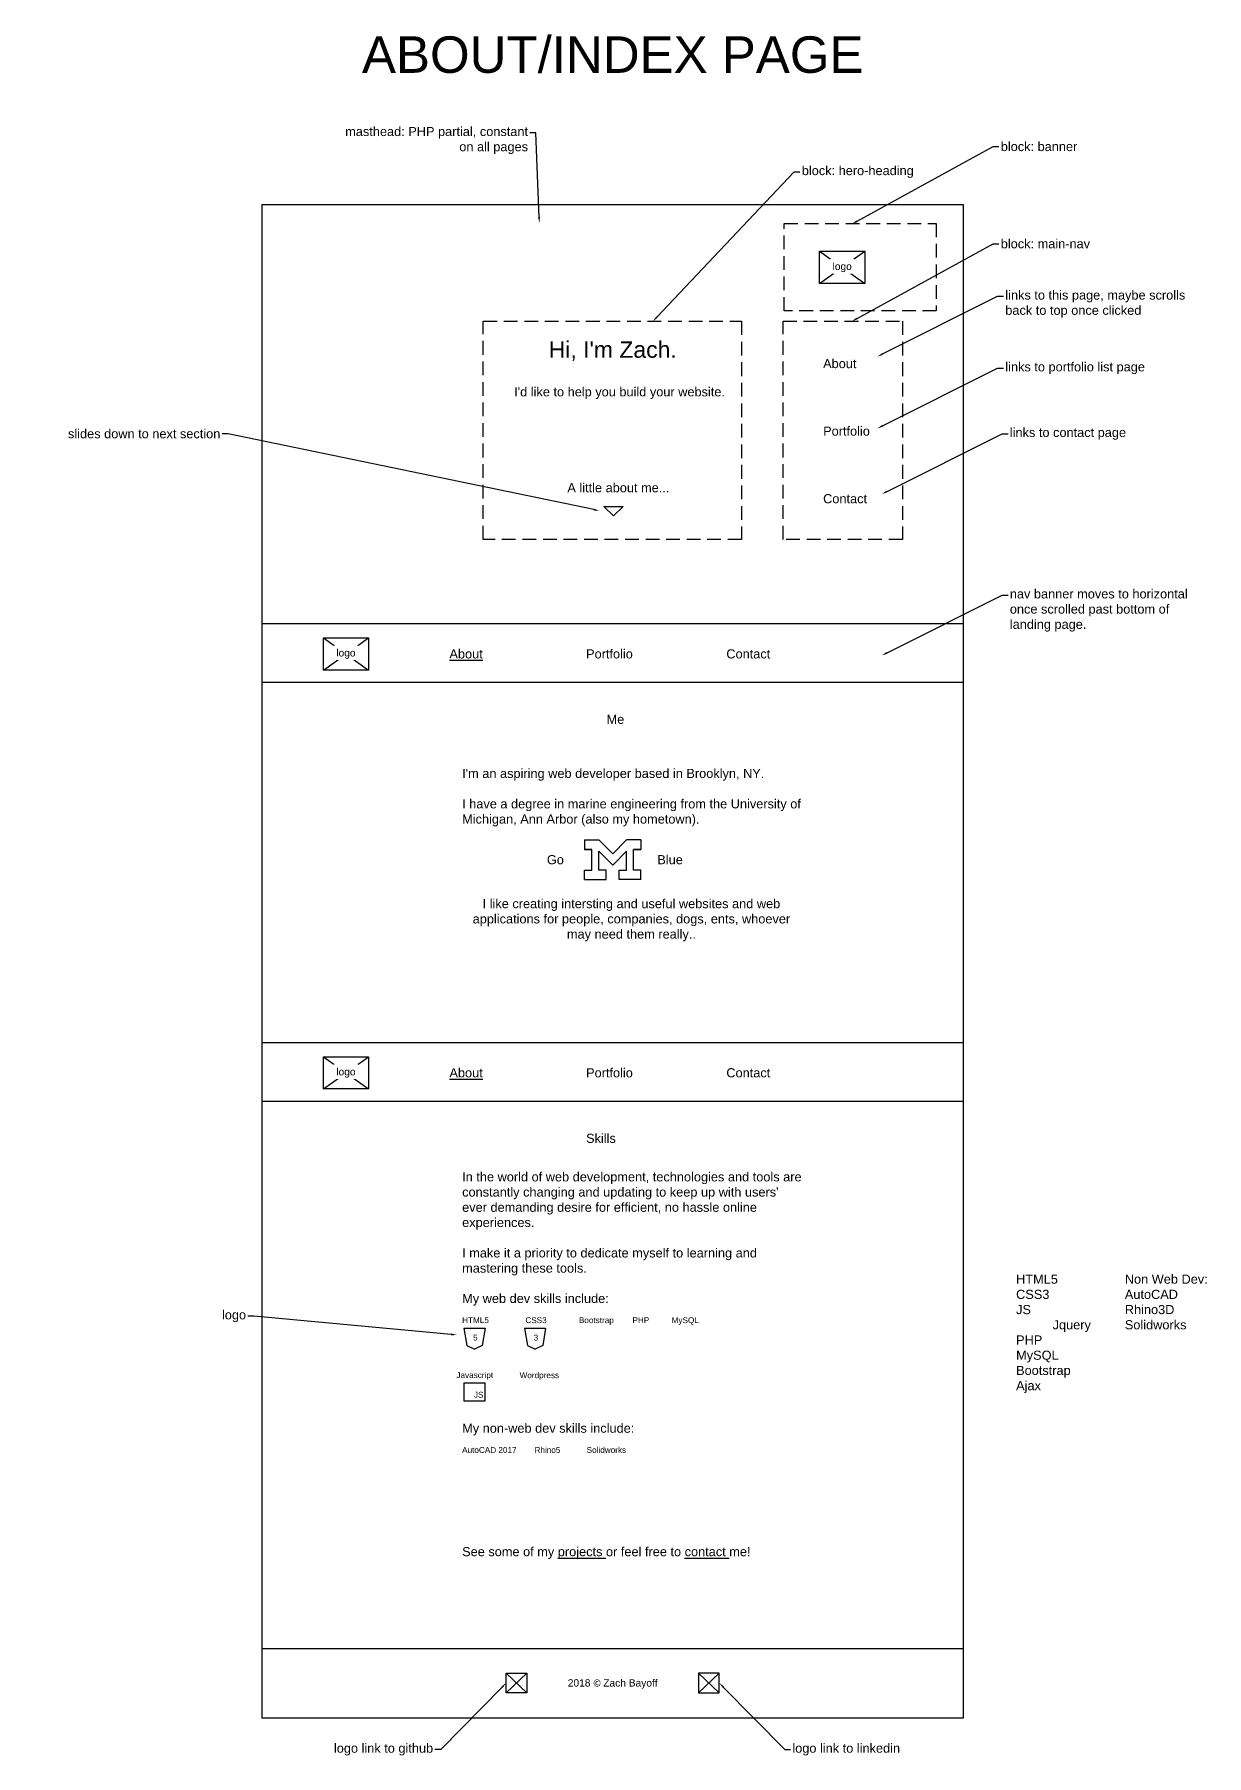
# Model space of a CAD drawing. Header units: millimetres. Extents: x 75 to 18186, y -5954 to -7.
# Drawn here: x 6579 to 9790, y -5954 to -1239 of the extents above; entities that cross this region are included whole.
import ezdxf
from ezdxf import colors
from ezdxf.entities.mleader import LeaderData, LeaderLine
from ezdxf.math import Vec2, Vec3

# ---------------------------------------------------------------- set-up
doc = ezdxf.new("R2010")
doc.units = ezdxf.units.MM
doc.header["$MEASUREMENT"] = 0
doc.linetypes.add('HIDDEN', pattern=[0.375, 0.25, -0.125])
doc.styles.get("Standard").update_dxf_attribs({"font": 'arial.ttf', "height": 16})

msp = doc.modelspace()

# ---------------------------------------------------------------- linework, layer by layer
for p, q in [((8730.2, -1833.3), (8853.8, -1921.8)), ((8730.2, -1921.8), (8853.8, -1833.3)), ((8138.9, -2532), (8192.2, -2532)), ((8165.5, -2557.9), (8138.9, -2532)), ((8192.2, -2532), (8165.5, -2557.9)), ((7370.9, -2892), (7494.4, -2980.5)), ((7370.9, -2980.5), (7494.4, -2892)), ((9123.5, -3014.8), (7203.5, -3014.8)), ((8086.6, -3445.8), (8125.8, -3445.8)), ((8086.6, -3445.8), (8086.6, -3472.2)), ((8106.6, -3472.2), (8086.6, -3472.2)), ((8086.6, -3472.2), (8106.6, -3472.2)), ((8106.6, -3528.3), (8106.6, -3472.2)), ((8125.8, -3445.8), (8163.5, -3484)), ((8125.8, -3528.3), (8125.8, -3476.6)), ((8125.8, -3476.6), (8163.5, -3514.9)), ((8201.2, -3445.8), (8163.5, -3484)), ((8201.2, -3476.6), (8163.5, -3514.9)), ((8240.5, -3445.8), (8201.2, -3445.8)), ((8201.2, -3528.3), (8201.2, -3476.6)), ((8220.4, -3528.3), (8220.4, -3472.2)), ((8220.4, -3472.2), (8240.5, -3472.2)), ((8240.5, -3472.2), (8220.4, -3472.2)), ((8240.5, -3445.8), (8240.5, -3472.2)), ((8086.6, -3554.7), (8086.6, -3528.3)), ((8086.6, -3528.3), (8106.6, -3528.3)), ((8145.9, -3528.3), (8125.8, -3528.3)), ((8145.9, -3554.7), (8145.9, -3528.3)), ((8181.1, -3554.7), (8181.1, -3528.3)), ((8181.1, -3528.3), (8201.2, -3528.3)), ((8240.5, -3528.3), (8220.4, -3528.3)), ((8240.5, -3554.7), (8240.5, -3528.3)), ((8086.6, -3554.7), (8145.9, -3554.7)), ((8240.5, -3554.7), (8181.1, -3554.7)), ((7370.9, -4039.7), (7494.4, -4128.2)), ((7370.9, -4128.2), (7494.4, -4039.7)), ((9123.5, -4162.5), (7203.5, -4162.5)), ((7755.9, -4783), (7813.8, -4783)), ((7755.9, -4783), (7763.9, -4831.3)), ((7813.8, -4783), (7805.8, -4831.3)), ((7921.7, -4783), (7979.6, -4783)), ((7921.7, -4783), (7929.7, -4831.3)), ((7979.6, -4783), (7971.6, -4831.3)), ((7763.9, -4831.3), (7784.8, -4840.9)), ((7805.8, -4831.3), (7784.8, -4840.9)), ((7929.7, -4831.3), (7950.6, -4840.9)), ((7971.6, -4831.3), (7950.6, -4840.9)), ((7755.9, -4933.5), (7813.8, -4933.5)), ((7755.9, -4933.5), (7755.9, -4982.4)), ((7813.8, -4982.4), (7813.8, -4933.5)), ((7755.9, -4982.4), (7813.8, -4982.4)), ((7203.5, -5661.4), (9123.5, -5661.4)), ((7871.8, -5728.2), (7928.5, -5782.3)), ((7871.8, -5782.3), (7928.5, -5728.2)), ((8455.2, -5728.2), (8398.6, -5782.3)), ((8455.2, -5782.3), (8398.6, -5728.2))]:
    msp.add_line(p, q)
at = {"lineweight": 30}
for p, q in [((7203.5, -2852.7), (9123.5, -2852.7)), ((7203.5, -4000.4), (9123.5, -4000.4)), ((7203.5, -4000.4), (9123.5, -4000.4))]:
    msp.add_line(p, q, dxfattribs=at)
msp.add_lwpolyline([(7203.5, -1705), (9123.5, -1705), (9123.5, -5851.7), (7203.5, -5851.7)], close=True, dxfattribs=at)
for points in [[(8730.2, -1833.3), (8853.8, -1833.3), (8853.8, -1921.8), (8730.2, -1921.8)], [(7370.9, -2892), (7494.4, -2892), (7494.4, -2980.5), (7370.9, -2980.5)], [(7370.9, -4039.7), (7494.4, -4039.7), (7494.4, -4128.2), (7370.9, -4128.2)], [(7871.8, -5728.2), (7928.5, -5728.2), (7928.5, -5782.3), (7871.8, -5782.3)], [(8455.2, -5728.2), (8398.6, -5728.2), (8398.6, -5782.3), (8455.2, -5782.3)]]:
    msp.add_lwpolyline(points, close=True)
at = {"color": 9, "linetype": 'HIDDEN', "ltscale": 150}
for points in [[(7809, -2024.9), (8516.3, -2024.9), (8516.3, -2622.7), (7809, -2622.7)], [(8630, -2024.9), (8957.3, -2024.9), (8957.3, -2622.7), (8630, -2622.7)]]:
    msp.add_lwpolyline(points, close=True, dxfattribs=at)

# ---------------------------------------------------------------- texts
for s, width, gutter_width, insert, char_height, attachment_point in [('ABOUT/INDEX PAGE', 1569.909, 10, (8163.5, -1295.1), 100, 5), ("Hi, I'm Zach.", 539.925, 80, (8163.5, -2080), 45, 2), ('About', 160.843, 80, (8739.8, -2141), 25, 4), ("I'd like to help you build your website.", 623.448, 80, (7893.6, -2205.7), 25, 1), ('Portfolio', 160.843, 80, (8739.8, -2326), 25, 4), ('A little about me...', 623.448, 80, (8039.2, -2468.4), 25, 1), ('Contact', 160.843, 80, (8739.8, -2511.2), 25, 4), ('{\\LAbout}', 160.843, 80, (7716.2, -2936.3), 25, 4), ('Portfolio', 160.843, 80, (8090.5, -2936.3), 25, 4), ('Contact', 160.843, 80, (8474.7, -2936.3), 25, 4), ('Me', 160.843, 80, (8170.9, -3103), 25, 2), ("I'm an aspiring web developer based in Brooklyn, NY. \\P\\PI have a degree in marine engineering from the University of Michigan, Ann Arbor (also my hometown). \\P^I", 927.43, 80, (7751, -3251.1), 25, 1), ('Go ', 25, 80, (8006.4, -3487.5), 25, 2), ('Blue ', 25, 80, (8320.6, -3487.5), 25, 2), ('I like creating intersting and useful websites and web applications for people, companies, dogs, ents, whoever may need them really..', 927.43, 80, (8214.7, -3607.9), 25, 2), ('{\\LAbout}', 160.843, 80, (7716.2, -4084), 25, 4), ('Portfolio', 160.843, 80, (8090.5, -4084), 25, 4), ('Contact', 160.843, 80, (8474.7, -4084), 25, 4), ('Skills', 160.843, 80, (8090.5, -4263.4), 25, 4), ("In the world of web development, technologies and tools are constantly changing and updating to keep up with users' ever demanding desire for efficient, no hassle online experiences. \\P\\PI make it a priority to dedicate myself to learning and mastering these tools.^I", 927.43, 80, (7751, -4356.3), 25, 1), ('HTML5\\PCSS3\\PJS\\P^IJquery\\PPHP\\PMySQL\\PBootstrap\\PAjax', 927.43, 80, (9268.4, -4636.6), 25, 1), ('Non Web Dev:\\PAutoCAD\\PRhino3D\\PSolidworks', 927.43, 80, (9566.2, -4636.6), 25, 1), ('My web dev skills include:^I', 927.43, 80, (7751, -4689.4), 25, 1), ('HTML5', 75.269, 80, (7751, -4753.6), 16, 1), ('CSS3', 75.269, 80, (7924.2, -4753.6), 16, 1), ('Bootstrap', 75.269, 80, (8070.8, -4753.6), 16, 1), ('PHP', 75.269, 80, (8217.5, -4753.6), 16, 1), ('MySQL', 75.269, 80, (8324.9, -4753.6), 16, 1), ('5', 75.269, 80, (7781.1, -4801.3), 16, 1), ('3', 75.269, 80, (7946.9, -4801.3), 16, 1), ('Javascript', 75.269, 80, (7735.3, -4904.1), 16, 1), ('Wordpress', 75.269, 80, (7908.5, -4904.4), 16, 1), ('JS', 75.269, 80, (7783.3, -4957.8), 16, 1), ('My non-web dev skills include:^I', 927.43, 80, (7751, -5044.9), 25, 1), ('AutoCAD 2017', 162.745, 80, (7751, -5109.1), 16, 1), ('Rhino5', 162.745, 80, (7949.3, -5109.1), 16, 1), ('Solidworks', 162.745, 80, (8092.1, -5109.1), 16, 1), ('See some of my {\\Lprojects }or feel free to {\\Lcontact }me!', 927.43, 80, (7751, -5383.2), 25, 1), ('2018 {\\fMicrosoft JhengHei Light|b0|i0|c136|p34;\\H0.95833x;©\\fMicrosoft JhengHei Light|b0|i0|c0|p34; }Zach Bayoff', 757.039, 10, (8163.5, -5758.2), 20, 5)]:
    msp.add_mtext_dynamic_manual_height_columns(s, width=width, gutter_width=gutter_width, heights=[0], dxfattribs=dict(insert=insert, char_height=char_height, attachment_point=attachment_point))

# ---------------------------------------------------------------- leaders
at = {"color": 1}
ml = msp.add_multileader_mtext('Standard', dxfattribs=at)
ml.set_content('masthead: PHP partial, constant on all pages', color=1)
ml.set_leader_properties()
ml.build(insert=Vec2(0, 0))
ml.multileader.update_dxf_attribs({"dogleg_length": 16, "arrow_head_size": 16})
ctx = ml.context
ctx.base_point, ctx.char_height, ctx.arrow_head_size, ctx.landing_gap_size, ctx.plane_origin = Vec3(7428.2, -1508.7), 25, 16, 5, Vec3(7538.4, -1520.4)
ctx.text_align_type = 2
notes = []
notes.append((ctx, [(1, (1, 1, 0), (7952.5, -1508.7), (-1, 0), 16, [(0, [(7962.4, -1755.7)], 0, [])])]))
ctx.mtext.insert, ctx.mtext.width, ctx.mtext.alignment, ctx.mtext.flow_direction = Vec3(7931.5, -1492.5), 509.252, 3, 5
at = {"color": 5}
ml = msp.add_multileader_mtext('Standard', dxfattribs=at)
ml.set_content('block: banner', color=5)
ml.set_leader_properties()
ml.build(insert=Vec2(0, 0))
ml.multileader.update_dxf_attribs({"dogleg_length": 16, "arrow_head_size": 16})
ctx = ml.context
ctx.base_point, ctx.char_height, ctx.arrow_head_size, ctx.landing_gap_size, ctx.plane_origin = Vec3(9221.4, -1546.4), 25, 16, 5, Vec3(9256.4, -1576)
notes.append((ctx, [(0, (1, 1, 0), (9205.4, -1546.4), (1, 0), 16, [(0, [(8818.6, -1758.6)], 0, [])])]))
ctx.mtext.insert, ctx.mtext.width, ctx.mtext.flow_direction = Vec3(9226.4, -1533.7), 509.252, 5
at = {"color": 1}
ml = msp.add_multileader_mtext('Standard', dxfattribs=at)
ml.set_content('links to this page, maybe scrolls back to top once clicked', color=1)
ml.set_leader_properties()
ml.build(insert=Vec2(0, 0))
ml.multileader.update_dxf_attribs({"dogleg_length": 16, "arrow_head_size": 16})
ctx = ml.context
ctx.base_point, ctx.char_height, ctx.arrow_head_size, ctx.landing_gap_size, ctx.plane_origin = Vec3(9233.8, -1956.6), 25, 16, 5, Vec3(9343.9, -1968.3)
notes.append((ctx, [(0, (1, 1, 0), (9217.8, -1956.6), (1, 0), 16, [(0, [(8888.3, -2121.7)], 0, [])])]))
ctx.mtext.insert, ctx.mtext.width, ctx.mtext.flow_direction = Vec3(9238.8, -1940.6), 509.252, 5
ml = msp.add_multileader_mtext('Standard', dxfattribs=at)
ml.set_content('links to portfolio list page', color=1)
ml.set_leader_properties()
ml.build(insert=Vec2(0, 0))
ml.multileader.update_dxf_attribs({"dogleg_length": 16, "arrow_head_size": 16})
ctx = ml.context
ctx.base_point, ctx.char_height, ctx.arrow_head_size, ctx.landing_gap_size, ctx.plane_origin = Vec3(9233.8, -2153.4), 25, 16, 5, Vec3(9343.9, -2165.2)
notes.append((ctx, [(0, (1, 1, 0), (9217.8, -2153.4), (1, 0), 16, [(0, [(8888.3, -2318.5)], 0, [])])]))
ctx.mtext.insert, ctx.mtext.width, ctx.mtext.flow_direction = Vec3(9238.8, -2137.2), 509.252, 5
ml = msp.add_multileader_mtext('Standard', dxfattribs=at)
ml.set_content('slides down to next section', color=1)
ml.set_leader_properties()
ml.build(insert=Vec2(0, 0))
ml.multileader.update_dxf_attribs({"dogleg_length": 16, "arrow_head_size": 16})
ctx = ml.context
ctx.base_point, ctx.char_height, ctx.arrow_head_size, ctx.landing_gap_size, ctx.plane_origin = Vec3(6669.8, -2333.2), 25, 16, 5, Vec3(6879.1, -2344.9)
ctx.text_align_type = 2
notes.append((ctx, [(1, (1, 1, 0), (7109.7, -2333.2), (-1, 0), 16, [(0, [(8127.8, -2544.3)], 0, [])])]))
ctx.mtext.insert, ctx.mtext.width, ctx.mtext.alignment, ctx.mtext.flow_direction = Vec3(7088.7, -2320.5), 509.252, 3, 5
ml = msp.add_multileader_mtext('Standard', dxfattribs=at)
ml.set_content('links to contact page', color=1)
ml.set_leader_properties()
ml.build(insert=Vec2(0, 0))
ml.multileader.update_dxf_attribs({"dogleg_length": 16, "arrow_head_size": 16})
ctx = ml.context
ctx.base_point, ctx.char_height, ctx.arrow_head_size, ctx.landing_gap_size, ctx.plane_origin = Vec3(9246.2, -2333.2), 25, 16, 5, Vec3(9356.3, -2344.9)
notes.append((ctx, [(0, (1, 1, 0), (9230.2, -2333.2), (1, 0), 16, [(0, [(8900.7, -2498.3)], 0, [])])]))
ctx.mtext.insert, ctx.mtext.width, ctx.mtext.flow_direction = Vec3(9251.2, -2317), 509.252, 5
ml = msp.add_multileader_mtext('Standard', dxfattribs=at)
ml.set_content('nav banner moves to horizontal once scrolled past bottom of landing page.', color=1)
ml.set_leader_properties()
ml.build(insert=Vec2(0, 0))
ml.multileader.update_dxf_attribs({"dogleg_length": 16, "arrow_head_size": 16})
ctx = ml.context
ctx.base_point, ctx.char_height, ctx.arrow_head_size, ctx.landing_gap_size, ctx.plane_origin = Vec3(9246.2, -2775.4), 25, 16, 5, Vec3(9356.3, -2787.1)
notes.append((ctx, [(0, (1, 1, 0), (9230.2, -2775.4), (1, 0), 16, [(0, [(8900.7, -2940.5)], 0, [])])]))
ctx.mtext.insert, ctx.mtext.width, ctx.mtext.flow_direction = Vec3(9251.2, -2759.2), 509.252, 5
ml = msp.add_multileader_mtext('Standard', dxfattribs=at)
ml.set_content('logo', color=1)
ml.set_leader_properties()
ml.build(insert=Vec2(0, 0))
ml.multileader.update_dxf_attribs({"dogleg_length": 16, "arrow_head_size": 16})
ctx = ml.context
ctx.base_point, ctx.char_height, ctx.arrow_head_size, ctx.landing_gap_size, ctx.plane_origin = Vec3(7091.7, -4750.4), 25, 16, 5, Vec3(6781.8, -4762.2)
ctx.text_align_type = 2
notes.append((ctx, [(1, (1, 1, 0), (7180.2, -4750.4), (-1, 0), 16, [(0, [(7737.2, -4802)], 0, [])])]))
ctx.mtext.insert, ctx.mtext.width, ctx.mtext.alignment, ctx.mtext.flow_direction = Vec3(7159.2, -4734.3), 509.252, 3, 5
ml = msp.add_multileader_mtext('Standard', dxfattribs=at)
ml.set_content('logo link to github', color=1)
ml.set_leader_properties()
ml.build(insert=Vec2(0, 0))
ml.multileader.update_dxf_attribs({"dogleg_length": 16, "arrow_head_size": 16})
ctx = ml.context
ctx.base_point, ctx.char_height, ctx.arrow_head_size, ctx.landing_gap_size, ctx.plane_origin = Vec3(7398.4, -5937.7), 25, 16, 5, Vec3(7294.2, -5949.5)
ctx.text_align_type = 2
notes.append((ctx, [(1, (1, 1, 0), (7692.6, -5937.7), (-1, 0), 16, [(0, [(7871.8, -5755.2)], 0, [])])]))
ctx.mtext.insert, ctx.mtext.width, ctx.mtext.alignment, ctx.mtext.flow_direction = Vec3(7671.6, -5921.5), 509.252, 3, 5
ml = msp.add_multileader_mtext('Standard', dxfattribs=at)
ml.set_content('logo link to linkedin', color=1)
ml.set_leader_properties()
ml.build(insert=Vec2(0, 0))
ml.multileader.update_dxf_attribs({"dogleg_length": 16, "arrow_head_size": 16})
ctx = ml.context
ctx.base_point, ctx.char_height, ctx.arrow_head_size, ctx.landing_gap_size, ctx.plane_origin = Vec3(8650.5, -5937.7), 25, 16, 5, Vec3(9032.8, -5949.5)
notes.append((ctx, [(1, (1, 1, 0), (8634.5, -5937.7), (1, 0), 16, [(0, [(8455.2, -5755.2)], 0, [])])]))
ctx.mtext.insert, ctx.mtext.width, ctx.mtext.flow_direction = Vec3(8655.5, -5921.5), 509.252, 5
for ctx, leaders in notes:
    for number, flags, end, landing, length, lines in leaders:
        leader = LeaderData()
        leader.index, (leader.has_last_leader_line, leader.has_dogleg_vector, leader.attachment_direction) = number, flags
        leader.last_leader_point, leader.dogleg_vector, leader.dogleg_length = Vec3(end), Vec3(landing), length
        for number, points, colour, breaks in lines:
            line = LeaderLine()
            line.index, line.vertices, line.color, line.breaks = number, Vec3.list(points), colors.encode_raw_color(colour), breaks
            leader.lines.append(line)
        ctx.leaders.append(leader)

# ---------------------------------------------------------------- next in the draw order: texts
at = {"char_height": 20, "attachment_point": 5, "bg_fill": 3, "box_fill_scale": 1.5, "bg_fill_color": 256, "bg_fill_transparency": 0}
for insert in [(8792, -1877.5), (7432.7, -2936.3), (7432.7, -4084)]:
    msp.add_mtext_dynamic_manual_height_columns('logo', width=47.226, gutter_width=10, heights=[0], dxfattribs=dict(at, insert=insert))

# ---------------------------------------------------------------- next in the draw order: linework, layer by layer
at = {"color": 9, "linetype": 'HIDDEN', "ltscale": 150}
msp.add_lwpolyline([(8633.1, -1756.9), (9049.6, -1756.9), (9049.6, -1996.4), (8633.1, -1996.4)], close=True, dxfattribs=at)

# ---------------------------------------------------------------- next in the draw order: leaders
at = {"color": 5}
ml = msp.add_multileader_mtext('Standard', dxfattribs=at)
ml.set_content('block: hero-heading', color=5)
ml.set_leader_properties()
ml.build(insert=Vec2(0, 0))
ml.multileader.update_dxf_attribs({"dogleg_length": 16, "arrow_head_size": 16})
ctx = ml.context
ctx.base_point, ctx.char_height, ctx.arrow_head_size, ctx.landing_gap_size, ctx.plane_origin = Vec3(8676.4, -1615.7), 25, 16, 5, Vec3(8711.5, -1842.2)
notes = []
notes.append((ctx, [(0, (1, 1, 0), (8660.4, -1615.7), (1, 0), 16, [(0, [(8273.7, -2024.9)], 0, [])])]))
ctx.mtext.insert, ctx.mtext.width, ctx.mtext.flow_direction = Vec3(8681.4, -1599.6), 509.252, 5
ml = msp.add_multileader_mtext('Standard', dxfattribs=at)
ml.set_content('block: main-nav', color=5)
ml.set_leader_properties()
ml.build(insert=Vec2(0, 0))
ml.multileader.update_dxf_attribs({"dogleg_length": 16, "arrow_head_size": 16})
ctx = ml.context
ctx.base_point, ctx.char_height, ctx.arrow_head_size, ctx.landing_gap_size, ctx.plane_origin = Vec3(9221.4, -1812.7), 25, 16, 5, Vec3(9256.4, -1842.2)
notes.append((ctx, [(0, (1, 1, 0), (9205.4, -1812.7), (1, 0), 16, [(0, [(8818.6, -2024.9)], 0, [])])]))
ctx.mtext.insert, ctx.mtext.width, ctx.mtext.flow_direction = Vec3(9226.4, -1800), 509.252, 5
for ctx, leaders in notes:
    for number, flags, end, landing, length, lines in leaders:
        leader = LeaderData()
        leader.index, (leader.has_last_leader_line, leader.has_dogleg_vector, leader.attachment_direction) = number, flags
        leader.last_leader_point, leader.dogleg_vector, leader.dogleg_length = Vec3(end), Vec3(landing), length
        for number, points, colour, breaks in lines:
            line = LeaderLine()
            line.index, line.vertices, line.color, line.breaks = number, Vec3.list(points), colors.encode_raw_color(colour), breaks
            leader.lines.append(line)
        ctx.leaders.append(leader)

doc.saveas('drawing.dxf')
